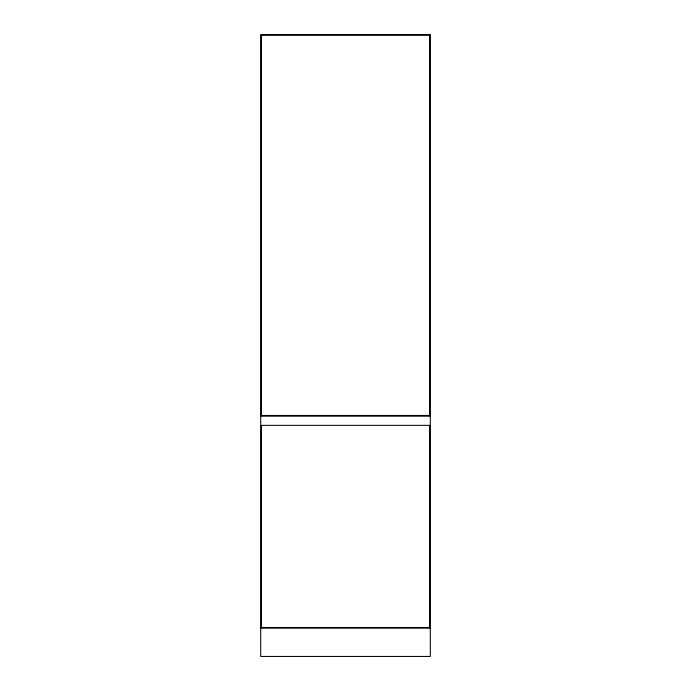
<?xml version="1.0" encoding="UTF-8"?>
<svg xmlns="http://www.w3.org/2000/svg" width="691" height="691" viewBox="0 0 691 691"><rect width="100%" height="100%" fill="white"/><g stroke="black" fill="none" stroke-linecap="round" stroke-linejoin="round"><path stroke-width="1.04" d="M260.697 416.172L430.303 416.172M260.697 628.179L430.303 628.179M430.303 34.55L260.697 34.55L260.697 656.45L430.303 656.45L430.303 34.55M429.595 35.258L261.405 35.258L261.405 415.464L429.595 415.464L429.595 35.258M429.595 425.354L261.405 425.354L261.405 627.471L429.595 627.471L429.595 425.354"/></g></svg>
